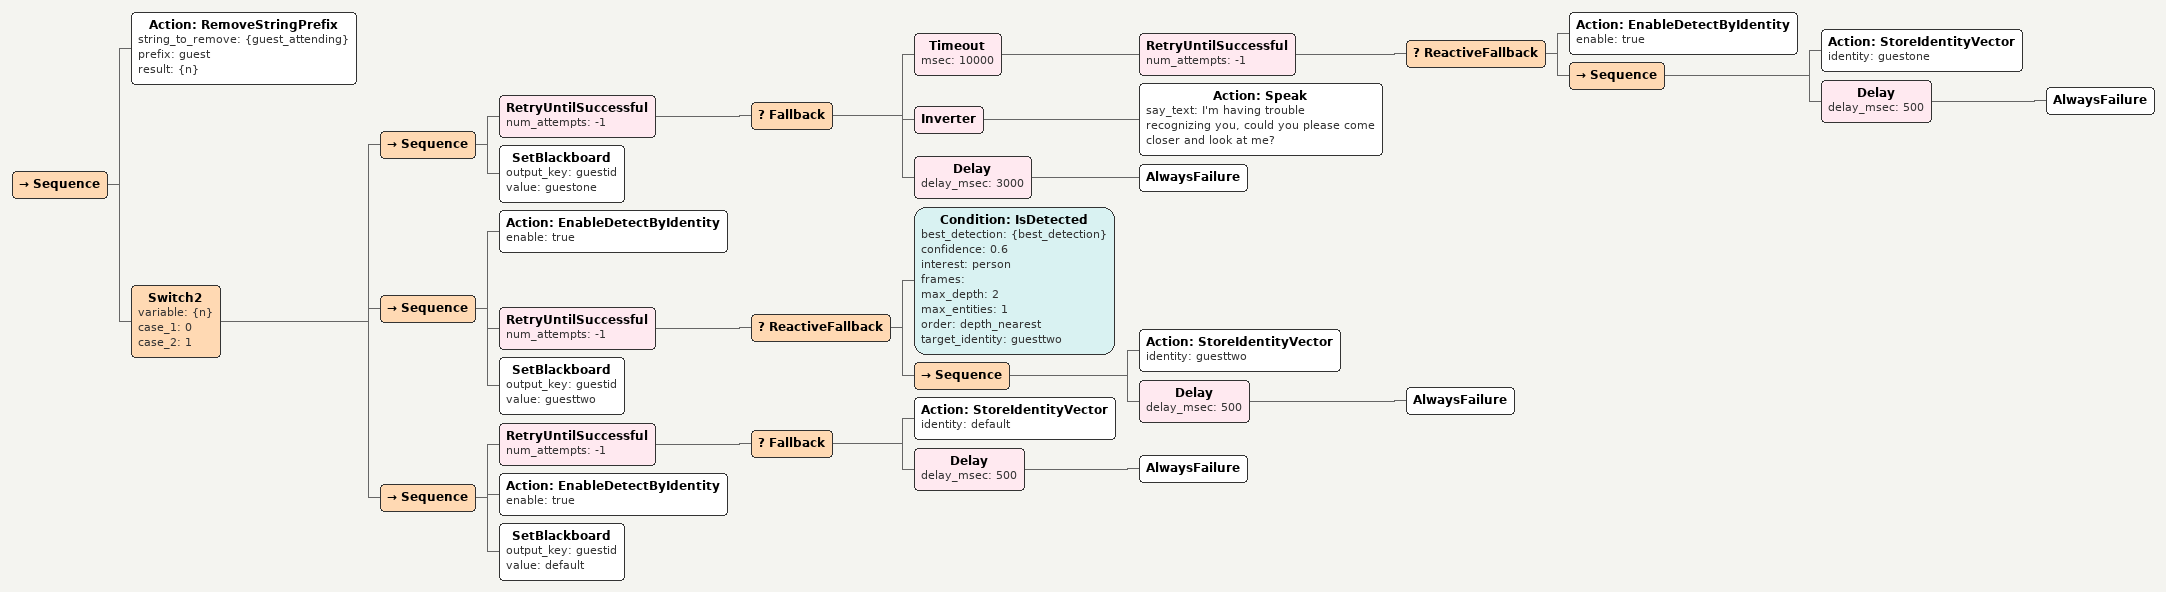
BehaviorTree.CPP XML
<Sequence>
    <Action ID="RemoveStringPrefix" string_to_remove="{guest_attending}" prefix="guest" result="{n}"/>
    <Switch2 variable="{n}" case_1="0" case_2="1">
        <Sequence>
            <RetryUntilSuccessful num_attempts="-1">
                <Fallback>
                    <Timeout msec="10000">
                        <RetryUntilSuccessful num_attempts="-1">
                            <ReactiveFallback>
                                <Action ID="EnableDetectByIdentity" enable="true"/>
                                <Sequence>
                                    <Action ID="StoreIdentityVector" identity="guestone"/>
                                    <Delay delay_msec="500">
                                        <AlwaysFailure/>
                                    </Delay>
                                </Sequence>
                            </ReactiveFallback>
                        </RetryUntilSuccessful>
                    </Timeout>
                    <Inverter>
                        <Action ID="Speak" say_text="I'm having trouble recognizing you, could you please come closer and look at me?"/>
                    </Inverter>
                    <Delay delay_msec="3000">
                        <AlwaysFailure/>
                    </Delay>
                </Fallback>
            </RetryUntilSuccessful>
            <SetBlackboard output_key="guestid" value="guestone"/>
        </Sequence>
        <Sequence>
            <Action ID="EnableDetectByIdentity" enable="true"/>
            <RetryUntilSuccessful num_attempts="-1">
                <ReactiveFallback>
                    <Condition ID="IsDetected" best_detection="{best_detection}" confidence="0.6" interest="person" frames="" max_depth="2" max_entities="1" order="depth_nearest" target_identity="guesttwo"/>
                    <Sequence>
                        <Action ID="StoreIdentityVector" identity="guesttwo"/>
                        <Delay delay_msec="500">
                            <AlwaysFailure/>
                        </Delay>
                    </Sequence>
                </ReactiveFallback>
            </RetryUntilSuccessful>
            <SetBlackboard output_key="guestid" value="guesttwo"/>
        </Sequence>
        <Sequence>
            <RetryUntilSuccessful num_attempts="-1">
                <Fallback>
                    <Action ID="StoreIdentityVector" identity="default"/>
                    <Delay delay_msec="500">
                        <AlwaysFailure/>
                    </Delay>
                </Fallback>
            </RetryUntilSuccessful>
            <Action ID="EnableDetectByIdentity" enable="true"/>
            <SetBlackboard output_key="guestid" value="default"/>
        </Sequence>
    </Switch2>
</Sequence>
